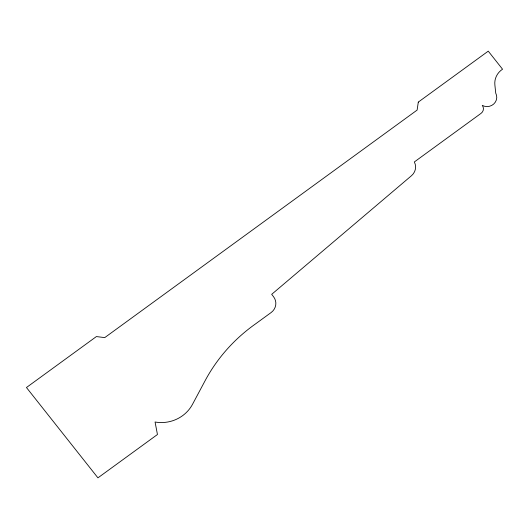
<?xml version="1.0" encoding="UTF-8"?>
<svg xmlns="http://www.w3.org/2000/svg" width="529" height="529" viewBox="0 0 529 529"><rect width="100%" height="100%" fill="white"/><g stroke="black" fill="none" stroke-linecap="round" stroke-linejoin="round"><path stroke-width="0.79" d="M418.3 102.097L417.116 110.085L104.735 337.614L96.397 336.57L26.45 387.519L97.938 477.852L157.45 434.507L155.063 422.003A34.616 33.069 -6.8 0 0 192.543 404.262L205.067 380.787A167.356 159.87 -6.8 0 1 255.619 323.834L271.093 312.566A11.916 11.38 -6.8 0 0 273.467 296.597L271.681 294.342L411.549 175.654A11.916 11.38 -6.8 0 0 414.339 161.947L481.059 113.351A5.958 5.693 -6.8 0 0 482.25 105.364A9.634 9.205 -6.8 0 0 493.722 104.034A9.634 9.205 -6.8 0 0 495.733 93.144L494.886 85.043A17.497 16.716 -6.8 0 1 502.55 69.213L488.254 51.148L418.3 102.097"/></g></svg>
